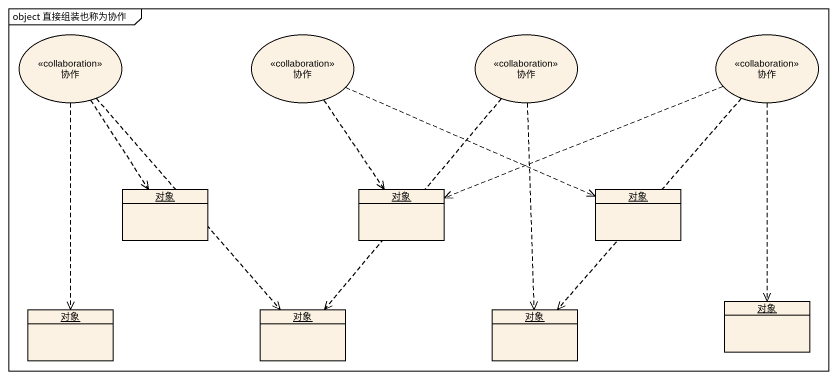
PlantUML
@startuml
mainframe object 直接组装也称为协作
allowmixing
hide circle
hide empty members
usecase 协作 <<collaboration>>
usecase "协作" as 协作_2 <<collaboration>>
usecase "协作" as 协作_3 <<collaboration>>
usecase "协作" as 协作_4 <<collaboration>>
object 对象
object "对象" as 对象_2
object "对象" as 对象_3
object "对象" as 对象_4
object "对象" as 对象_5
object "对象" as 对象_6
object "对象" as 对象_7
协作 ..> 对象
协作 ..> 对象_4
协作 ..> 对象_5
协作_2 ..> 对象_2
协作_2 .right.> 对象_3
协作_3 ..> 对象_5
协作_3 ..> 对象_6
协作_4 .left.> 对象_2
协作_4 ..> 对象_6
协作_4 ..> 对象_7
@enduml
